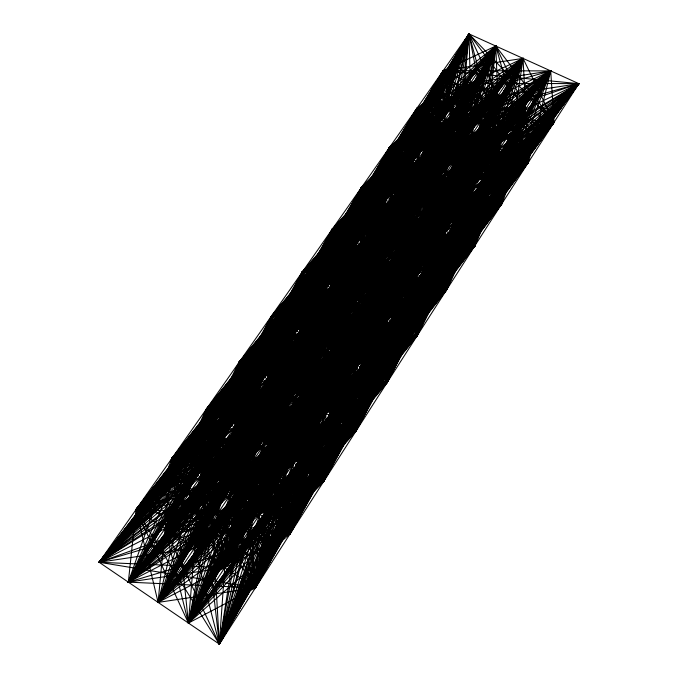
<?xml version="1.0" encoding="UTF-8"?>
<svg xmlns="http://www.w3.org/2000/svg" width="678" height="678" viewBox="0 0 678 678"><rect width="100%" height="100%" fill="white"/><g stroke="black" fill="none" stroke-linecap="round" stroke-linejoin="round"><path stroke-width="1.02" d="M188.416 623.048L470.312 83.225L293.421 463.032L443.285 70.605L290.159 533.705L416.809 108.429L357.442 365.467L330.271 287.54L474.727 245.97L205.934 409.715L502.017 203.425L239.122 362.298L387.833 319.152L360.103 244.021L323.669 481.465L389.503 147.44L356.001 431.064L330.271 287.54L417.224 274.361L267.556 379.027L473.185 189.077L165.025 528.628L550.722 70.919L328.186 348.848L470.312 83.225L325.982 413.402L389.503 147.44L387.223 382.392L188.416 623.048L136.015 509.61L495.796 46.045L554.036 122.328L188.416 623.048L165.025 528.628L205.934 409.715L495.796 46.045L525.679 109.082L502.017 203.425L188.416 623.048L171.593 458.786L495.796 46.045L528.442 162.237L188.416 623.048L205.934 409.715L470.312 83.225L550.722 70.919L554.036 122.328L224.706 567.749L128.337 582.148L136.015 509.61L470.312 83.225L578.842 83.657L219.35 644.1L99.157 562.274L468.973 33.9L578.842 83.657L188.416 623.048L255.411 587.877L550.722 70.919L443.285 70.605L128.337 582.148L255.411 587.877L525.679 109.082L468.973 33.9L128.337 582.148L290.159 533.705L550.722 70.919L416.809 108.429L128.337 582.148L323.669 481.465L550.722 70.919L389.503 147.44L128.337 582.148L356.001 431.064L550.722 70.919L361.332 187.687L128.337 582.148L293.421 463.032L446.531 289.93L550.722 70.919L416.945 161.093L271.2 316.465L128.337 582.148L387.223 382.392L550.722 70.919L332.262 229.232L128.337 582.148L417.377 335.373L550.722 70.919L302.227 272.132L128.337 582.148L446.531 289.93L525.679 109.082L416.809 108.429L165.025 528.628L219.35 644.1L550.722 70.919L271.2 316.465L165.025 528.628L290.159 533.705L525.679 109.082L444.039 121.557L332.262 229.232L165.025 528.628L259.682 514.449L387.223 382.392L525.679 109.082L389.503 147.44L165.025 528.628L323.669 481.465L525.679 109.082L332.262 229.232L200.408 476.998L219.35 644.1L525.679 109.082L388.977 201.891L205.934 409.715L128.337 582.148L357.442 365.467L554.036 122.328L523.043 58.384L443.285 70.605L165.025 528.628L387.223 382.392L499.847 148.448L468.973 33.9L165.025 528.628L325.982 413.402L502.017 203.425L550.722 70.919L360.103 244.021L136.015 509.61L158.093 602.395L255.411 587.877L499.847 148.448L470.312 83.225L389.503 147.44L200.408 476.998L224.706 567.749L99.157 562.274L495.796 46.045L502.017 203.425L224.706 567.749L171.593 458.786L470.312 83.225L528.442 162.237L224.706 567.749L205.934 409.715L444.039 121.557L578.842 83.657L224.706 567.749L271.2 316.465L495.796 46.045L474.727 245.97L188.416 623.048L239.122 362.298L495.796 46.045L473.185 189.077L387.223 382.392L224.706 567.749L267.556 379.027L389.503 147.44L495.796 46.045L446.531 289.93L188.416 623.048L234.571 427.165L332.262 229.232L495.796 46.045L417.377 335.373L188.416 623.048L271.2 316.465L470.312 83.225L502.017 203.425L259.682 514.449L99.157 562.274L470.312 83.225L446.531 289.93L224.706 567.749L302.227 272.132L495.796 46.045L443.285 70.605L200.408 476.998L255.411 587.877L473.185 189.077L443.285 70.605L578.842 83.657L259.682 514.449L136.015 509.61L219.35 644.1L499.847 148.448L443.285 70.605L234.571 427.165L255.411 587.877L99.157 562.274L444.039 121.557L554.036 122.328L259.682 514.449L205.934 409.715L416.945 161.093L554.036 122.328L468.973 33.9L200.408 476.998L323.669 481.465L499.847 148.448L389.503 147.44L234.571 427.165L259.682 514.449L417.377 335.373L525.679 109.082L302.227 272.132L165.025 528.628L417.377 335.373L499.847 148.448L416.945 161.093L239.122 362.298L128.337 582.148L474.727 245.97L550.722 70.919L239.122 362.298L165.025 528.628L446.531 289.93L499.847 148.448L361.332 187.687L165.025 528.628L474.727 245.97L525.679 109.082L271.2 316.465L200.408 476.998L293.421 463.032L474.727 245.97L523.043 58.384L416.809 108.429L200.408 476.998L356.001 431.064L525.679 109.082L239.122 362.298L158.093 602.395L290.159 533.705L499.847 148.448L302.227 272.132L200.408 476.998L417.377 335.373L523.043 58.384L389.503 147.44L158.093 602.395L323.669 481.465L473.185 189.077L444.039 121.557L302.227 272.132L158.093 602.395L356.001 431.064L499.847 148.448L360.103 244.021L99.157 562.274L290.159 533.705L473.185 189.077L416.809 108.429L495.796 46.045L387.223 382.392L158.093 602.395L171.593 458.786L444.039 121.557L502.017 203.425L293.421 463.032L136.015 509.61L255.411 587.877L445.658 231.029L470.312 83.225L361.332 187.687L200.408 476.998L357.442 365.467L578.842 83.657L416.809 108.429L234.571 427.165L290.159 533.705L188.416 623.048L302.227 272.132L470.312 83.225L417.377 335.373L224.706 567.749L332.262 229.232L470.312 83.225L387.223 382.392L194.578 548.002L239.122 362.298L470.312 83.225L356.001 431.064L188.416 623.048L332.262 229.232L523.043 58.384L528.442 162.237L259.682 514.449L239.122 362.298L444.039 121.557L474.727 245.97L224.706 567.749L361.332 187.687L495.796 46.045L417.224 274.361L255.411 587.877L171.593 458.786L416.945 161.093L528.442 162.237L550.722 70.919L205.934 409.715L158.093 602.395L417.377 335.373L497.771 96.047L361.332 187.687L234.571 427.165L356.001 431.064L473.185 189.077L361.332 187.687L158.093 602.395L446.531 289.93L523.043 58.384L361.332 187.687L194.578 548.002L356.001 431.064L523.043 58.384L302.227 272.132L194.578 548.002L417.377 335.373L468.973 33.9L528.442 162.237L293.421 463.032L171.593 458.786L128.337 582.148L502.017 203.425L523.043 58.384L271.2 316.465L158.093 602.395L474.727 245.97L497.771 96.047L332.262 229.232L158.093 602.395L502.017 203.425L468.973 33.9L234.571 427.165L325.982 413.402L528.442 162.237L443.285 70.605L267.556 379.027L219.35 644.1L171.593 458.786L388.977 201.891L578.842 83.657L293.421 463.032L239.122 362.298L523.043 58.384L387.223 382.392L229.774 495.55L271.2 316.465L444.039 121.557L417.377 335.373L99.157 562.274L416.945 161.093L474.727 245.97L259.682 514.449L302.227 272.132L497.771 96.047L446.531 289.93L259.682 514.449L299.439 332.517L443.285 70.605L554.036 122.328L293.421 463.032L267.556 379.027L416.809 108.429L554.036 122.328L325.982 413.402L99.157 562.274L388.977 201.891L528.442 162.237L416.809 108.429L158.093 602.395L528.442 162.237L389.503 147.44L194.578 548.002L446.531 289.93L471.719 134.897L332.262 229.232L194.578 548.002L474.727 245.97L468.973 33.9L267.556 379.027L290.159 533.705L136.015 509.61L444.039 121.557L417.224 274.361L219.35 644.1L205.934 409.715L523.043 58.384L323.669 481.465L188.416 623.048L299.439 332.517L468.973 33.9L446.531 289.93L229.774 495.55L332.262 229.232L578.842 83.657L325.982 413.402L171.593 458.786L290.159 533.705L445.658 231.029L468.973 33.9L158.093 602.395L554.036 122.328L389.503 147.44L229.774 495.55L474.727 245.97L443.285 70.605L158.093 602.395L578.842 83.657L389.503 147.44L188.416 623.048L550.722 70.919L171.593 458.786L323.669 481.465L445.658 231.029L416.809 108.429L194.578 548.002L502.017 203.425L443.285 70.605L194.578 548.002L528.442 162.237L361.332 187.687L229.774 495.55L502.017 203.425L416.809 108.429L229.774 495.55L528.442 162.237L332.262 229.232L219.35 644.1L473.185 189.077L388.977 201.891L136.015 509.61L323.669 481.465L497.771 96.047L271.2 316.465L194.578 548.002L554.036 122.328L361.332 187.687L188.416 623.048L523.043 58.384L171.593 458.786L356.001 431.064L497.771 96.047L239.122 362.298L219.35 644.1L445.658 231.029L416.945 161.093L136.015 509.61L356.001 431.064L471.719 134.897L271.2 316.465L219.35 644.1L523.043 58.384L136.015 509.61L387.223 382.392L497.771 96.047L205.934 409.715L255.411 587.877L523.043 58.384L99.157 562.274L323.669 481.465L471.719 134.897L239.122 362.298L255.411 587.877L497.771 96.047L171.593 458.786L387.223 382.392L471.719 134.897L205.934 409.715L290.159 533.705L523.043 58.384L299.439 332.517L219.35 644.1L497.771 96.047L136.015 509.61L417.377 335.373L443.285 70.605L229.774 495.55L554.036 122.328L332.262 229.232L259.682 514.449L523.043 58.384L267.556 379.027L323.669 481.465L224.706 567.749L330.271 287.54L525.679 109.082L158.093 602.395L360.103 244.021L578.842 83.657L194.578 548.002L468.973 33.9L417.224 274.361L158.093 602.395L388.977 201.891L502.017 203.425L165.025 528.628L523.043 58.384L357.442 365.467L99.157 562.274L497.771 96.047L290.159 533.705L239.122 362.298L444.827 174.966L356.001 431.064L224.706 567.749L389.503 147.44L502.017 203.425L296.506 396.062L389.503 147.44L474.727 245.97L263.725 444.938L361.332 187.687L578.842 83.657L229.774 495.55L468.973 33.9L387.223 382.392L99.157 562.274L471.719 134.897L290.159 533.705L271.2 316.465L578.842 83.657L263.725 444.938L416.809 108.429L474.727 245.97L99.157 562.274L356.001 431.064L495.796 46.045L128.337 582.148L528.442 162.237L302.227 272.132L219.35 644.1L471.719 134.897L171.593 458.786L417.377 335.373L416.809 108.429L188.416 623.048L497.771 96.047L299.439 332.517L255.411 587.877L471.719 134.897L136.015 509.61L357.442 365.467L497.771 96.047L267.556 379.027L387.223 382.392L444.039 121.557L158.093 602.395L445.658 231.029L389.503 147.44L259.682 514.449L497.771 96.047L234.571 427.165L387.223 382.392L443.285 70.605L263.725 444.938L528.442 162.237L271.2 316.465L255.411 587.877L444.827 174.966L171.593 458.786L446.531 289.93L443.285 70.605L188.416 623.048L471.719 134.897L267.556 379.027L357.442 365.467L495.796 46.045L158.093 602.395L473.185 189.077L332.262 229.232L255.411 587.877L495.796 46.045L194.578 548.002L417.224 274.361L443.285 70.605L296.506 396.062L554.036 122.328L302.227 272.132L255.411 587.877L417.08 216.333L205.934 409.715L323.669 481.465L495.796 46.045L229.774 495.55L445.658 231.029L332.262 229.232L293.421 463.032L523.043 58.384L234.571 427.165L446.531 289.93L416.809 108.429L224.706 567.749L523.043 58.384L200.408 476.998L446.531 289.93L416.945 161.093L158.093 602.395L499.847 148.448L271.2 316.465L293.421 463.032L497.771 96.047L200.408 476.998L502.017 203.425L361.332 187.687L219.35 644.1L444.827 174.966L136.015 509.61L446.531 289.93L389.503 147.44L219.35 644.1L495.796 46.045L263.725 444.938L554.036 122.328L360.103 244.021L194.578 548.002L445.658 231.029L360.103 244.021L188.416 623.048L444.827 174.966L99.157 562.274L446.531 289.93L388.977 201.891L194.578 548.002L473.185 189.077L271.2 316.465L323.669 481.465L470.312 83.225L158.093 602.395L550.722 70.919L299.439 332.517L323.669 481.465L417.08 216.333L136.015 509.61L387.833 319.152L470.312 83.225L194.578 548.002L499.847 148.448L205.934 409.715L356.001 431.064L468.973 33.9L263.725 444.938L445.658 231.029L302.227 272.132L290.159 533.705L444.827 174.966L267.556 379.027L417.377 335.373L389.503 147.44L255.411 587.877L470.312 83.225L229.774 495.55L473.185 189.077L330.271 287.54L255.411 587.877L444.039 121.557L194.578 548.002L525.679 109.082L205.934 409.715L325.982 413.402L523.043 58.384L128.337 582.148L417.224 274.361L389.503 147.44L290.159 533.705L495.796 46.045L296.506 396.062L473.185 189.077L239.122 362.298L323.669 481.465L444.039 121.557L229.774 495.55L499.847 148.448L299.439 332.517L325.982 413.402L497.771 96.047L165.025 528.628L387.833 319.152L443.285 70.605L224.706 567.749L497.771 96.047L128.337 582.148L554.036 122.328L271.2 316.465L325.982 413.402L471.719 134.897L234.571 427.165L387.833 319.152L416.945 161.093L194.578 548.002L550.722 70.919L136.015 509.61L474.727 245.97L361.332 187.687L255.411 587.877L468.973 33.9L188.416 623.048L417.08 216.333L234.571 427.165L474.727 245.97L332.262 229.232L290.159 533.705L470.312 83.225L263.725 444.938L473.185 189.077L171.593 458.786L387.833 319.152L416.809 108.429L259.682 514.449L471.719 134.897L200.408 476.998L417.224 274.361L388.977 201.891L229.774 495.55L525.679 109.082L171.593 458.786L474.727 245.97L360.103 244.021L259.682 514.449L444.827 174.966L234.571 427.165L528.442 162.237L330.271 287.54L293.421 463.032L471.719 134.897L165.025 528.628L528.442 162.237L239.122 362.298L356.001 431.064L443.285 70.605L259.682 514.449L417.08 216.333L200.408 476.998L528.442 162.237L299.439 332.517L356.001 431.064L416.945 161.093L229.774 495.55L550.722 70.919L99.157 562.274L502.017 203.425L332.262 229.232L323.669 481.465L468.973 33.9L224.706 567.749L471.719 134.897L128.337 582.148L578.842 83.657L302.227 272.132L323.669 481.465L443.285 70.605L219.35 644.1L470.312 83.225L296.506 396.062L499.847 148.448L171.593 458.786L417.224 274.361L361.332 187.687L293.421 463.032L444.827 174.966L200.408 476.998L554.036 122.328L330.271 287.54L290.159 533.705L444.039 121.557L263.725 444.938L499.847 148.448L136.015 509.61L502.017 203.425L360.103 244.021L219.35 644.1L388.418 259.064L99.157 562.274L417.224 274.361L302.227 272.132L325.982 413.402L444.827 174.966L165.025 528.628L554.036 122.328L239.122 362.298L387.223 382.392L416.945 161.093L263.725 444.938L525.679 109.082L136.015 509.61L528.442 162.237L205.934 409.715L387.223 382.392L416.809 108.429L219.35 644.1L444.039 121.557L296.506 396.062L525.679 109.082L267.556 379.027L474.727 245.97L302.227 272.132L356.001 431.064L416.809 108.429L293.421 463.032L417.08 216.333L165.025 528.628L445.658 231.029L239.122 362.298L357.442 365.467L444.039 121.557L188.416 623.048L388.418 259.064L165.025 528.628L578.842 83.657L239.122 362.298L417.377 335.373L388.977 201.891L263.725 444.938L550.722 70.919L234.571 427.165L445.658 231.029L299.439 332.517L417.377 335.373L361.332 187.687L290.159 533.705L468.973 33.9L328.186 348.848L578.842 83.657L205.934 409.715L357.442 365.467L468.973 33.9L259.682 514.449L495.796 46.045L328.186 348.848L525.679 109.082L99.157 562.274L528.442 162.237L171.593 458.786L578.842 83.657L200.408 476.998L550.722 70.919L296.506 396.062L416.945 161.093L290.159 533.705L360.103 244.021L417.377 335.373L205.934 409.715L554.036 122.328L99.157 562.274L499.847 148.448L128.337 582.148L444.827 174.966L224.706 567.749L388.977 201.891L356.001 431.064L271.2 316.465L502.017 203.425L171.593 458.786L554.036 122.328L234.571 427.165L525.679 109.082L128.337 582.148L417.08 216.333L224.706 567.749L416.945 161.093L325.982 413.402L361.332 187.687L446.531 289.93L205.934 409.715L445.658 231.029L99.157 562.274L578.842 83.657L299.439 332.517L387.833 319.152L361.332 187.687L323.669 481.465L416.809 108.429L255.411 587.877L416.945 161.093L188.416 623.048L495.796 46.045L293.421 463.032L388.977 201.891L357.442 365.467L302.227 272.132L502.017 203.425L267.556 379.027L578.842 83.657L136.015 509.61L445.658 231.029M389.503 147.44L357.442 365.467L332.262 229.232L446.531 289.93L239.122 362.298L474.727 245.97L271.2 316.465L387.223 382.392L361.332 187.687L356.001 431.064L332.262 229.232L417.377 335.373L271.2 316.465L417.224 274.361L205.934 409.715M323.669 481.465L388.977 201.891L219.35 644.1L468.973 33.9L325.982 413.402L360.103 244.021L387.223 382.392L302.227 272.132L446.531 289.93L299.439 332.517L502.017 203.425M325.982 413.402L443.285 70.605L255.411 587.877L388.977 201.891M293.421 463.032L444.039 121.557L224.706 567.749L388.418 259.064L128.337 582.148L473.185 189.077L136.015 509.61L554.036 122.328L267.556 379.027M495.796 46.045L224.706 567.749L470.312 83.225L259.682 514.449L416.945 161.093M259.682 514.449L444.039 121.557M158.093 602.395L523.043 58.384M128.337 582.148L550.722 70.919M234.571 427.165L499.847 148.448L165.025 528.628L525.679 109.082L200.408 476.998L473.185 189.077M200.408 476.998L499.847 148.448M302.227 272.132L417.377 335.373M446.531 289.93L271.2 316.465L387.833 319.152L332.262 229.232L387.223 382.392L330.271 287.54L446.531 289.93"/></g></svg>
